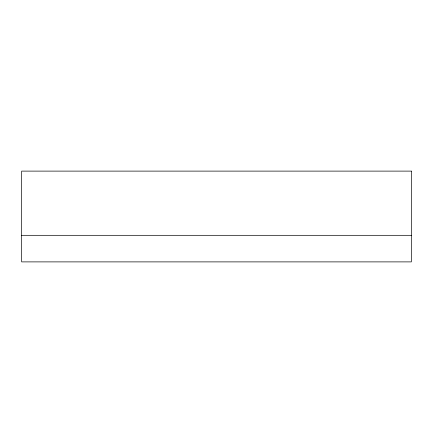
<?xml version="1.0" encoding="UTF-8"?>
<svg xmlns="http://www.w3.org/2000/svg" width="433" height="433" viewBox="0 0 433 433"><rect width="100%" height="100%" fill="white"/><g stroke="black" fill="none" stroke-linecap="round" stroke-linejoin="round"><path stroke-width="0.65" d="M21.65 235.319L411.35 235.319M411.35 171.111L21.65 171.111L21.65 261.889L411.35 261.889L411.35 171.111"/></g></svg>
